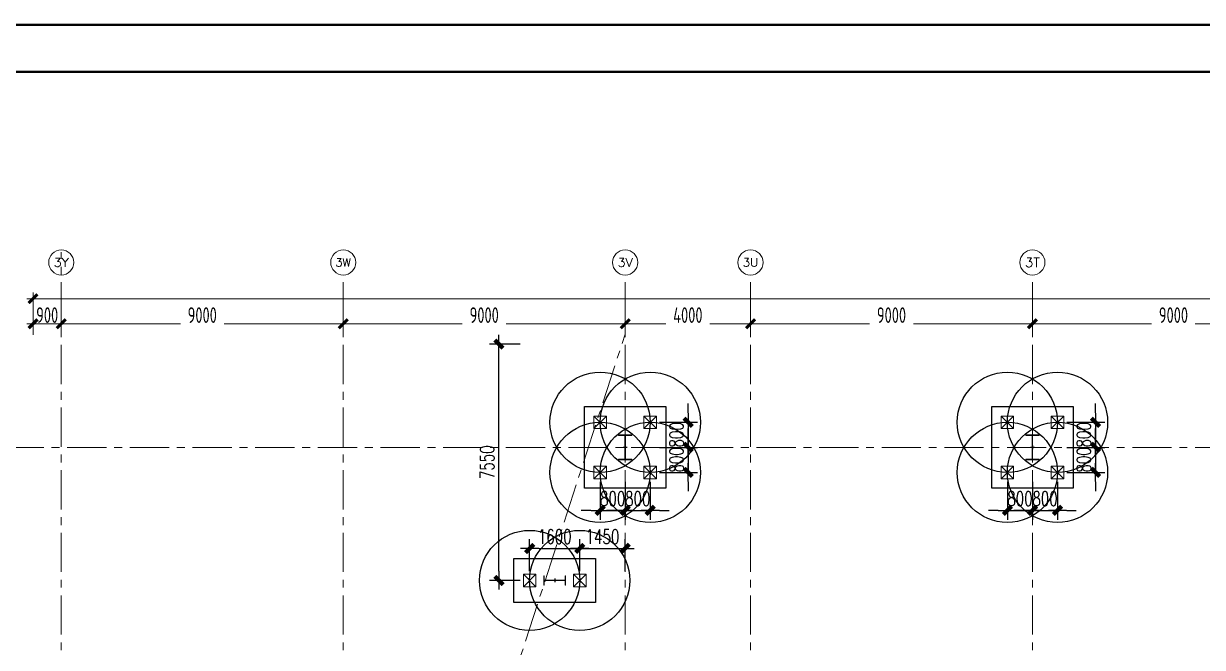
# Model space of a CAD drawing. Extents: x -1201378 to 2367219, y -619313 to 244905.
# Drawn here: x -868961 to -831333, y -189838 to -169915 of the extents above; entities that cross this region are included whole.
import ezdxf
from ezdxf.enums import TextEntityAlignment as Align

# ---------------------------------------------------------------- set-up
doc = ezdxf.new("R2010")
doc.units = 0
doc.header["$LTSCALE"] = 1000
doc.linetypes.add('CENTER', pattern=[2, 1.25, -0.25, 0.25, -0.25])
doc.layers.get('0').update_dxf_attribs({"linetype": 'CONTINUOUS'})
doc.layers.get('Defpoints').update_dxf_attribs({"linetype": 'CONTINUOUS'})
for name, color, linetype in [('0-cxFrame', 155, 'CONTINUOUS'), ('A-WINDOW', 140, 'CONTINUOUS'), ('S-DIMZ', 115, 'CONTINUOUS'), ('S-DOTE1', 140, 'CENTER'), ('S-HATCH1-W', 252, 'CONTINUOUS')]:
    doc.layers.add(name, color=color, linetype=linetype)
for name, color, linetype, lineweight in [('0-cxText', 131, 'CONTINUOUS', 25), ('S-axis', 111, 'CONTINUOUS', 0), ('S-col', 2, 'CONTINUOUS', 0), ('S-dote', 5, 'CENTER', 0), ('S-zhuang', 1, 'CONTINUOUS', 0)]:
    doc.layers.add(name, color=color, linetype=linetype, lineweight=lineweight)
doc.styles.add('_TCH_AXIS', font='COMPLEX', dxfattribs={"bigfont": 'GBCBIG'})
doc.styles.add('cx_tuming', font='simhei.ttf')
doc.styles.add('cx_tuqian1', font='')
doc.styles.add('SS1', font='tj-romans1.shx', dxfattribs={"width": 0.7, "bigfont": 'tj-hztxt1.shx'})
doc.styles.add('TSSD_Dimension', font='tssdeng.shx', dxfattribs={"width": 0.7, "bigfont": 'hztxt.shx'})
doc.styles.add('黑体', font='simhei.ttf', dxfattribs={"width": 0.8})
doc.styles.get('cx_tuqian1').set_extended_font_data('SimSun')
doc.dimstyles.new('S-150-ARCHI', dxfattribs={"dimscale": 150, "dimtxt": 3, "dimasz": 2, "dimexe": 2, "dimexo": 2, "dimgap": 1, "dimtad": 1, "dimdec": 0, "dimzin": 0, "dimdsep": 46, "dimtxsty": 'SS1', "dimblk1": 'TT', "dimblk2": 'TT', "dimsah": 1, "dimcen": 1, "dimclrd": 256, "dimclre": 256, "dimclrt": 256, "dimadec": 0, "dimazin": 0, "dimtfac": 1, "dimtdec": 0, "dimtix": 1, "dimtmove": 2, "dimatfit": 0, "dimldrblk": 'TT', "dimfxl": 2, "dimtolj": 1, "dimtzin": 0, "dimarcsym": 0})
doc.dimstyles.new('TSSD_200_200', dxfattribs={"dimtxt": 500, "dimasz": 200, "dimexe": 200, "dimexo": 500, "dimgap": 200, "dimtad": 1, "dimdec": 0, "dimzin": 0, "dimdsep": 46, "dimtxsty": 'TSSD_Dimension', "dimblk": 'ARCHTICK', "dimcen": 0, "dimdle": 200, "dimclrt": 7, "dimadec": 0, "dimazin": 0, "dimtfac": 1, "dimtdec": 0, "dimtix": 1, "dimtmove": 2, "dimatfit": 3, "dimfxl": 1, "dimtolj": 1, "dimtzin": 0, "dimarcsym": 0})

# ---------------------------------------------------------------- blocks, each defined once
blk = doc.blocks.new('w42343243')
at = {"layer": 'S-col'}
blk.add_lwpolyline([(-165069, 621020), (-164639, 621020), (-164639, 621002), (-164848, 621002), (-164848, 620238), (-164639, 620238), (-164639, 620220), (-165069, 620220), (-165069, 620238), (-164860, 620238), (-164860, 621002), (-165069, 621002)], close=True, dxfattribs=at)
blk = doc.blocks.new('42343')
at = {"layer": 'A-WINDOW'}
for p in [(-130000, 100), (-117000, 100)]:
    blk.add_blockref('w42343243', p, dxfattribs=at)
blk = doc.blocks.new('_ArchTick')
at = {"color": 0, "linetype": 'ByBlock', "const_width": 0.5}
blk.add_lwpolyline([(-0.71, -0.71), (0.71, 0.71)], dxfattribs=at)
blk = doc.blocks.new('*D460')
at = {"layer": 'Defpoints', "color": 0, "transparency": 16777216}
for p in [(-267758, -279500), (-268658, -280358), (-267758, -280358)]:
    blk.add_point(p, dxfattribs=at)
at = {"layer": 'S-axis', "color": 0, "lineweight": -2, "transparency": 16777216}
for p, q in [((-268858, -279500), (-267558, -279500)), ((-268658, -279858), (-268658, -279300)), ((-267758, -279858), (-267758, -279300))]:
    blk.add_line(p, q, dxfattribs=at)
at = {"layer": 'S-axis', "color": 0, "lineweight": -2, "transparency": 16777216, "xscale": 200, "yscale": 200, "zscale": 200, "rotation": 180}
blk.add_blockref('_ArchTick', (-268658, -279500), dxfattribs=at)
at = {"layer": 'S-axis', "color": 0, "lineweight": -2, "transparency": 16777216, "xscale": 200, "yscale": 200, "zscale": 200}
blk.add_blockref('_ArchTick', (-267758, -279500), dxfattribs=at)
at = {"layer": 'S-axis', "color": 7, "transparency": 16777216, "insert": (-268208, -279225), "char_height": 500, "attachment_point": 5, "style": 'TSSD_Dimension'}
blk.add_mtext('\\A1;900', dxfattribs=at)
blk = doc.blocks.new('*D461')
at = {"layer": 'Defpoints', "color": 0, "transparency": 16777216}
for p in [(-258758, -279500), (-267758, -280358), (-258758, -280358)]:
    blk.add_point(p, dxfattribs=at)
at = {"layer": 'S-axis', "color": 0, "lineweight": -2, "transparency": 16777216}
for p, q in [((-267958, -279500), (-263957, -279500)), ((-267758, -279858), (-267758, -279300)), ((-258558, -279500), (-262560, -279500)), ((-258758, -279858), (-258758, -279300))]:
    blk.add_line(p, q, dxfattribs=at)
at = {"layer": 'S-axis', "color": 0, "lineweight": -2, "transparency": 16777216, "xscale": 200, "yscale": 200, "zscale": 200, "rotation": 180}
blk.add_blockref('_ArchTick', (-267758, -279500), dxfattribs=at)
at = {"layer": 'S-axis', "color": 0, "lineweight": -2, "transparency": 16777216, "xscale": 200, "yscale": 200, "zscale": 200}
blk.add_blockref('_ArchTick', (-258758, -279500), dxfattribs=at)
at = {"layer": 'S-axis', "color": 7, "transparency": 16777216, "insert": (-263258, -279225), "char_height": 500, "attachment_point": 5, "style": 'TSSD_Dimension'}
blk.add_mtext('\\A1;9000', dxfattribs=at)
blk = doc.blocks.new('*D462')
at = {"layer": 'Defpoints', "color": 0, "transparency": 16777216}
for p in [(-249758, -279500), (-258758, -280358), (-249758, -280358)]:
    blk.add_point(p, dxfattribs=at)
at = {"layer": 'S-axis', "color": 0, "lineweight": -2, "transparency": 16777216}
for p, q in [((-258958, -279500), (-254957, -279500)), ((-258758, -279858), (-258758, -279300)), ((-249558, -279500), (-253560, -279500)), ((-249758, -279858), (-249758, -279300))]:
    blk.add_line(p, q, dxfattribs=at)
at = {"layer": 'S-axis', "color": 0, "lineweight": -2, "transparency": 16777216, "xscale": 200, "yscale": 200, "zscale": 200, "rotation": 180}
blk.add_blockref('_ArchTick', (-258758, -279500), dxfattribs=at)
at = {"layer": 'S-axis', "color": 0, "lineweight": -2, "transparency": 16777216, "xscale": 200, "yscale": 200, "zscale": 200}
blk.add_blockref('_ArchTick', (-249758, -279500), dxfattribs=at)
at = {"layer": 'S-axis', "color": 7, "transparency": 16777216, "insert": (-254258, -279225), "char_height": 500, "attachment_point": 5, "style": 'TSSD_Dimension'}
blk.add_mtext('\\A1;9000', dxfattribs=at)
blk = doc.blocks.new('*D463')
at = {"layer": 'Defpoints', "color": 0, "transparency": 16777216}
for p in [(-245758, -279500), (-249758, -280358), (-245758, -280358)]:
    blk.add_point(p, dxfattribs=at)
at = {"layer": 'S-axis', "color": 0, "lineweight": -2, "transparency": 16777216}
for p, q in [((-249958, -279500), (-248457, -279500)), ((-249758, -279858), (-249758, -279300)), ((-245558, -279500), (-247060, -279500)), ((-245758, -279858), (-245758, -279300))]:
    blk.add_line(p, q, dxfattribs=at)
at = {"layer": 'S-axis', "color": 0, "lineweight": -2, "transparency": 16777216, "xscale": 200, "yscale": 200, "zscale": 200, "rotation": 180}
blk.add_blockref('_ArchTick', (-249758, -279500), dxfattribs=at)
at = {"layer": 'S-axis', "color": 0, "lineweight": -2, "transparency": 16777216, "xscale": 200, "yscale": 200, "zscale": 200}
blk.add_blockref('_ArchTick', (-245758, -279500), dxfattribs=at)
at = {"layer": 'S-axis', "color": 7, "transparency": 16777216, "insert": (-247758, -279225), "char_height": 500, "attachment_point": 5, "style": 'TSSD_Dimension'}
blk.add_mtext('\\A1;4000', dxfattribs=at)
blk = doc.blocks.new('*D464')
at = {"layer": 'Defpoints', "color": 0, "transparency": 16777216}
for p in [(-236758, -279500), (-245758, -280358), (-236758, -280358)]:
    blk.add_point(p, dxfattribs=at)
at = {"layer": 'S-axis', "color": 0, "lineweight": -2, "transparency": 16777216}
for p, q in [((-245958, -279500), (-241957, -279500)), ((-245758, -279858), (-245758, -279300)), ((-236558, -279500), (-240560, -279500)), ((-236758, -279858), (-236758, -279300))]:
    blk.add_line(p, q, dxfattribs=at)
at = {"layer": 'S-axis', "color": 0, "lineweight": -2, "transparency": 16777216, "xscale": 200, "yscale": 200, "zscale": 200, "rotation": 180}
blk.add_blockref('_ArchTick', (-245758, -279500), dxfattribs=at)
at = {"layer": 'S-axis', "color": 0, "lineweight": -2, "transparency": 16777216, "xscale": 200, "yscale": 200, "zscale": 200}
blk.add_blockref('_ArchTick', (-236758, -279500), dxfattribs=at)
at = {"layer": 'S-axis', "color": 7, "transparency": 16777216, "insert": (-241258, -279225), "char_height": 500, "attachment_point": 5, "style": 'TSSD_Dimension'}
blk.add_mtext('\\A1;9000', dxfattribs=at)
blk = doc.blocks.new('*D465')
at = {"layer": 'Defpoints', "color": 0, "transparency": 16777216}
for p in [(-227758, -279500), (-236758, -280358), (-227758, -280358)]:
    blk.add_point(p, dxfattribs=at)
at = {"layer": 'S-axis', "color": 0, "lineweight": -2, "transparency": 16777216}
for p, q in [((-236958, -279500), (-232957, -279500)), ((-236758, -279858), (-236758, -279300)), ((-227558, -279500), (-231560, -279500)), ((-227758, -279858), (-227758, -279300))]:
    blk.add_line(p, q, dxfattribs=at)
at = {"layer": 'S-axis', "color": 0, "lineweight": -2, "transparency": 16777216, "xscale": 200, "yscale": 200, "zscale": 200, "rotation": 180}
blk.add_blockref('_ArchTick', (-236758, -279500), dxfattribs=at)
at = {"layer": 'S-axis', "color": 0, "lineweight": -2, "transparency": 16777216, "xscale": 200, "yscale": 200, "zscale": 200}
blk.add_blockref('_ArchTick', (-227758, -279500), dxfattribs=at)
at = {"layer": 'S-axis', "color": 7, "transparency": 16777216, "insert": (-232258, -279225), "char_height": 500, "attachment_point": 5, "style": 'TSSD_Dimension'}
blk.add_mtext('\\A1;9000', dxfattribs=at)
blk = doc.blocks.new('*D483')
at = {"layer": 'Defpoints', "color": 0, "transparency": 16777216}
for p in [(-82958, -278700), (-268658, -280258), (-82958, -280258)]:
    blk.add_point(p, dxfattribs=at)
at = {"layer": 'S-axis', "color": 0, "lineweight": -2, "transparency": 16777216}
for p, q in [((-268858, -278700), (-176749, -278700)), ((-268658, -279758), (-268658, -278500)), ((-82758, -278700), (-174868, -278700)), ((-82958, -279758), (-82958, -278500))]:
    blk.add_line(p, q, dxfattribs=at)
at = {"layer": 'S-axis', "color": 0, "lineweight": -2, "transparency": 16777216, "xscale": 200, "yscale": 200, "zscale": 200, "rotation": 180}
blk.add_blockref('_ArchTick', (-268658, -278700), dxfattribs=at)
at = {"layer": 'S-axis', "color": 0, "lineweight": -2, "transparency": 16777216, "xscale": 200, "yscale": 200, "zscale": 200}
blk.add_blockref('_ArchTick', (-82958, -278700), dxfattribs=at)
at = {"layer": 'S-axis', "color": 7, "transparency": 16777216, "insert": (-175808, -278425), "char_height": 500, "attachment_point": 5, "style": 'TSSD_Dimension'}
blk.add_mtext('\\A1;185700', dxfattribs=at)
blk = doc.blocks.new('TK22.A0 L(Dragon)')
at = {"layer": '0-cxFrame', "color": 7, "const_width": 0.5}
blk.add_lwpolyline([(0, 0), (-1486, 0), (-1486, 841), (0, 841)], close=True, dxfattribs=at)
at = {"layer": '0-cxFrame', "const_width": 0.5}
blk.add_lwpolyline([(-80, 10), (-1466, 10), (-1466, 831), (-80, 831)], close=True, dxfattribs=at)
at = {"style": '黑体', "flags": 4}
blk.add_attdef('图幅', text='', height=3.3, dxfattribs=at).set_placement((-40, 3), align=Align.RIGHT)
at = {"layer": '0-cxText', "flags": 4}
for tag, height, style, p in [('建设单位', 3.5, 'cx_tuming', (-45, 240)), ('项目名称', 3.5, 'cx_tuming', (-45, 210)), ('子项名称', 3.5, 'cx_tuming', (-45, 180)), ('工程编号', 3.3, 'cx_tuqian1', (-35, 165)), ('图名1', 3.5, 'cx_tuming', (-45, 87)), ('图名2', 3.5, 'cx_tuming', (-45, 79)), ('图名3', 3.5, 'cx_tuming', (-45, 71)), ('出图日期', 3.3, 'cx_tuqian1', (-39, 60)), ('专业', 3.3, 'cx_tuqian1', (-55, 52)), ('图号', 3.3, 'cx_tuqian1', (-55, 44)), ('版次', 3.3, 'cx_tuqian1', (-20, 44))]:
    blk.add_attdef(tag, text='', height=height, dxfattribs=dict(at, style=style)).set_placement(p, align=Align.MIDDLE)
at = {"layer": 'Defpoints', "color": 6, "flags": 4}
for tag, height, style, p in [('tufu', 3.3, '黑体', (-12, 12)), ('dwfname', 4, 'cx_tuqian1', (-80, 3))]:
    blk.add_attdef(tag, text='', height=height, dxfattribs=dict(at, style=style)).set_placement(p, align=Align.RIGHT)
blk = doc.blocks.new('nt66')
at = {"layer": 'S-col'}
blk.add_lwpolyline([(-195790, 766820), (-195490, 766820), (-195490, 766808), (-195636, 766808), (-195636, 766132), (-195490, 766132), (-195490, 766120), (-195790, 766120), (-195790, 766132), (-195644, 766132), (-195644, 766808), (-195790, 766808)], close=True, dxfattribs=at)
blk = doc.blocks.new('S-ZHUANG-400')
at = {"layer": 'S-zhuang'}
for p, q in [((200, -200), (-200, 200)), ((-200, -200), (200, 200))]:
    blk.add_line(p, q, dxfattribs=at)
blk.add_lwpolyline([(-200, 200), (200, 200), (200, -200), (-200, -200)], close=True, dxfattribs=at)
blk = doc.blocks.new('CT4')
at = {"layer": 'Defpoints'}
for centre in [(-100831, -168442), (-99231, -168442), (-100831, -170042), (-99231, -170042)]:
    blk.add_circle(centre, 1600, dxfattribs=at)
at = {"layer": 'S-DOTE1', "ltscale": 0.25}
for p, q in [((-99971, -169242), (-100091, -169242)), ((-100031, -169182), (-100031, -169302))]:
    blk.add_line(p, q, dxfattribs=at)
at = {"layer": 'S-HATCH1-W'}
blk.add_lwpolyline([(-101331, -170542), (-101331, -167942), (-98731, -167942), (-98731, -170542)], close=True, dxfattribs=at)
at = {"layer": 'S-zhuang', "rotation": 90.00000000000001}
for p in [(-100831, -168442), (-99231, -168442), (-100831, -170042), (-99231, -170042)]:
    blk.add_blockref('S-ZHUANG-400', p, dxfattribs=at)
blk = doc.blocks.new('CT2')
at = {"layer": 'Defpoints'}
for centre in [(-193625, -186366), (-193625, -187966)]:
    blk.add_circle(centre, 1600, dxfattribs=at)
at = {"layer": 'S-DOTE1', "ltscale": 0.25}
for p, q in [((-193565, -187166), (-193685, -187166)), ((-193625, -187226), (-193625, -187106))]:
    blk.add_line(p, q, dxfattribs=at)
at = {"layer": 'S-HATCH1-W'}
blk.add_lwpolyline([(-194325, -185866), (-192925, -185866), (-192925, -188466), (-194325, -188466)], close=True, dxfattribs=at)
at = {"layer": 'S-zhuang'}
for p in [(-193625, -186366), (-193625, -187966)]:
    blk.add_blockref('S-ZHUANG-400', p, dxfattribs=at)
blk = doc.blocks.new('TT')
blk.add_line((-0.97, 0), (0.97, 0))
at = {"const_width": 0.45}
blk.add_lwpolyline([(-0.44, -0.44), (0.44, 0.44)], dxfattribs=at)
blk = doc.blocks.new('*D820')
at = {"layer": 'Defpoints', "color": 0, "transparency": 16777216}
for p in [(-837558, -184248), (-836758, -184248), (-836758, -185461)]:
    blk.add_point(p, dxfattribs=at)
at = {"layer": 'S-DIMZ', "lineweight": -2, "transparency": 16777216}
for p, q in [((-837558, -184548), (-837558, -185761)), ((-836758, -184548), (-836758, -185761)), ((-837858, -185461), (-838158, -185461)), ((-837558, -185461), (-836758, -185461)), ((-836458, -185461), (-836158, -185461))]:
    blk.add_line(p, q, dxfattribs=at)
at = {"layer": 'S-DIMZ', "lineweight": -2, "transparency": 16777216, "xscale": 300, "yscale": 300, "zscale": 300}
blk.add_blockref('TT', (-837558, -185461), dxfattribs=at)
at = {"layer": 'S-DIMZ', "lineweight": -2, "transparency": 16777216, "xscale": 300, "yscale": 300, "zscale": 300, "rotation": 180}
blk.add_blockref('TT', (-836758, -185461), dxfattribs=at)
at = {"layer": 'S-DIMZ', "transparency": 16777216, "insert": (-837158, -185086), "char_height": 450, "attachment_point": 5, "style": 'SS1'}
blk.add_mtext('\\A1;800', dxfattribs=at)
blk = doc.blocks.new('*D821')
at = {"layer": 'Defpoints', "color": 0, "transparency": 16777216}
for p in [(-836758, -184248), (-835958, -184248), (-835958, -185461)]:
    blk.add_point(p, dxfattribs=at)
at = {"layer": 'S-DIMZ', "lineweight": -2, "transparency": 16777216}
for p, q in [((-836758, -184548), (-836758, -185761)), ((-835958, -184548), (-835958, -185761)), ((-837058, -185461), (-837358, -185461)), ((-836758, -185461), (-835958, -185461)), ((-835658, -185461), (-835358, -185461))]:
    blk.add_line(p, q, dxfattribs=at)
at = {"layer": 'S-DIMZ', "lineweight": -2, "transparency": 16777216, "xscale": 300, "yscale": 300, "zscale": 300}
blk.add_blockref('TT', (-836758, -185461), dxfattribs=at)
at = {"layer": 'S-DIMZ', "lineweight": -2, "transparency": 16777216, "xscale": 300, "yscale": 300, "zscale": 300, "rotation": 180}
blk.add_blockref('TT', (-835958, -185461), dxfattribs=at)
at = {"layer": 'S-DIMZ', "transparency": 16777216, "insert": (-836358, -185086), "char_height": 450, "attachment_point": 5, "style": 'SS1'}
blk.add_mtext('\\A1;800', dxfattribs=at)
blk = doc.blocks.new('*D822')
at = {"layer": 'Defpoints', "color": 0, "transparency": 16777216}
for p in [(-835958, -182648), (-835958, -183448), (-834746, -183448)]:
    blk.add_point(p, dxfattribs=at)
at = {"layer": 'S-DIMZ', "lineweight": -2, "transparency": 16777216}
for p, q in [((-834746, -182348), (-834746, -182048)), ((-835658, -182648), (-834446, -182648)), ((-834746, -182648), (-834746, -183448)), ((-835658, -183448), (-834446, -183448)), ((-834746, -183748), (-834746, -184048))]:
    blk.add_line(p, q, dxfattribs=at)
at = {"layer": 'S-DIMZ', "lineweight": -2, "transparency": 16777216, "xscale": 300, "yscale": 300, "zscale": 300}
for p, rotation in [((-834746, -182648), 270), ((-834746, -183448), 90)]:
    blk.add_blockref('TT', p, dxfattribs=dict(at, rotation=rotation))
at = {"layer": 'S-DIMZ', "transparency": 16777216, "insert": (-835121, -183048), "char_height": 450, "attachment_point": 5, "rotation": 90, "style": 'SS1'}
blk.add_mtext('\\A1;800', dxfattribs=at)
blk = doc.blocks.new('*D823')
at = {"layer": 'Defpoints', "color": 0, "transparency": 16777216}
for p in [(-835958, -183448), (-835958, -184248), (-834746, -184248)]:
    blk.add_point(p, dxfattribs=at)
at = {"layer": 'S-DIMZ', "lineweight": -2, "transparency": 16777216}
for p, q in [((-834746, -183148), (-834746, -182848)), ((-835658, -183448), (-834446, -183448)), ((-834746, -183448), (-834746, -184248)), ((-835658, -184248), (-834446, -184248)), ((-834746, -184548), (-834746, -184848))]:
    blk.add_line(p, q, dxfattribs=at)
at = {"layer": 'S-DIMZ', "lineweight": -2, "transparency": 16777216, "xscale": 300, "yscale": 300, "zscale": 300}
for p, rotation in [((-834746, -183448), 270), ((-834746, -184248), 90)]:
    blk.add_blockref('TT', p, dxfattribs=dict(at, rotation=rotation))
at = {"layer": 'S-DIMZ', "transparency": 16777216, "insert": (-835121, -183848), "char_height": 450, "attachment_point": 5, "rotation": 90, "style": 'SS1'}
blk.add_mtext('\\A1;800', dxfattribs=at)
blk = doc.blocks.new('*D824')
at = {"layer": 'Defpoints', "color": 0, "transparency": 16777216}
for p in [(-850558, -184248), (-849758, -184248), (-849758, -185461)]:
    blk.add_point(p, dxfattribs=at)
at = {"layer": 'S-DIMZ', "lineweight": -2, "transparency": 16777216}
for p, q in [((-850558, -184548), (-850558, -185761)), ((-849758, -184548), (-849758, -185761)), ((-850858, -185461), (-851158, -185461)), ((-850558, -185461), (-849758, -185461)), ((-849458, -185461), (-849158, -185461))]:
    blk.add_line(p, q, dxfattribs=at)
at = {"layer": 'S-DIMZ', "lineweight": -2, "transparency": 16777216, "xscale": 300, "yscale": 300, "zscale": 300}
blk.add_blockref('TT', (-850558, -185461), dxfattribs=at)
at = {"layer": 'S-DIMZ', "lineweight": -2, "transparency": 16777216, "xscale": 300, "yscale": 300, "zscale": 300, "rotation": 180}
blk.add_blockref('TT', (-849758, -185461), dxfattribs=at)
at = {"layer": 'S-DIMZ', "transparency": 16777216, "insert": (-850158, -185086), "char_height": 450, "attachment_point": 5, "style": 'SS1'}
blk.add_mtext('\\A1;800', dxfattribs=at)
blk = doc.blocks.new('*D825')
at = {"layer": 'Defpoints', "color": 0, "transparency": 16777216}
for p in [(-849758, -184248), (-848958, -184248), (-848958, -185461)]:
    blk.add_point(p, dxfattribs=at)
at = {"layer": 'S-DIMZ', "lineweight": -2, "transparency": 16777216}
for p, q in [((-849758, -184548), (-849758, -185761)), ((-848958, -184548), (-848958, -185761)), ((-850058, -185461), (-850358, -185461)), ((-849758, -185461), (-848958, -185461)), ((-848658, -185461), (-848358, -185461))]:
    blk.add_line(p, q, dxfattribs=at)
at = {"layer": 'S-DIMZ', "lineweight": -2, "transparency": 16777216, "xscale": 300, "yscale": 300, "zscale": 300}
blk.add_blockref('TT', (-849758, -185461), dxfattribs=at)
at = {"layer": 'S-DIMZ', "lineweight": -2, "transparency": 16777216, "xscale": 300, "yscale": 300, "zscale": 300, "rotation": 180}
blk.add_blockref('TT', (-848958, -185461), dxfattribs=at)
at = {"layer": 'S-DIMZ', "transparency": 16777216, "insert": (-849358, -185086), "char_height": 450, "attachment_point": 5, "style": 'SS1'}
blk.add_mtext('\\A1;800', dxfattribs=at)
blk = doc.blocks.new('*D826')
at = {"layer": 'Defpoints', "color": 0, "transparency": 16777216}
for p in [(-848958, -182648), (-848958, -183448), (-847746, -183448)]:
    blk.add_point(p, dxfattribs=at)
at = {"layer": 'S-DIMZ', "lineweight": -2, "transparency": 16777216}
for p, q in [((-847746, -182348), (-847746, -182048)), ((-848658, -182648), (-847446, -182648)), ((-847746, -182648), (-847746, -183448)), ((-848658, -183448), (-847446, -183448)), ((-847746, -183748), (-847746, -184048))]:
    blk.add_line(p, q, dxfattribs=at)
at = {"layer": 'S-DIMZ', "lineweight": -2, "transparency": 16777216, "xscale": 300, "yscale": 300, "zscale": 300}
for p, rotation in [((-847746, -182648), 270), ((-847746, -183448), 90)]:
    blk.add_blockref('TT', p, dxfattribs=dict(at, rotation=rotation))
at = {"layer": 'S-DIMZ', "transparency": 16777216, "insert": (-848121, -183048), "char_height": 450, "attachment_point": 5, "rotation": 90, "style": 'SS1'}
blk.add_mtext('\\A1;800', dxfattribs=at)
blk = doc.blocks.new('*D827')
at = {"layer": 'Defpoints', "color": 0, "transparency": 16777216}
for p in [(-848958, -183448), (-848958, -184248), (-847746, -184248)]:
    blk.add_point(p, dxfattribs=at)
at = {"layer": 'S-DIMZ', "lineweight": -2, "transparency": 16777216}
for p, q in [((-847746, -183148), (-847746, -182848)), ((-848658, -183448), (-847446, -183448)), ((-847746, -183448), (-847746, -184248)), ((-848658, -184248), (-847446, -184248)), ((-847746, -184548), (-847746, -184848))]:
    blk.add_line(p, q, dxfattribs=at)
at = {"layer": 'S-DIMZ', "lineweight": -2, "transparency": 16777216, "xscale": 300, "yscale": 300, "zscale": 300}
for p, rotation in [((-847746, -183448), 270), ((-847746, -184248), 90)]:
    blk.add_blockref('TT', p, dxfattribs=dict(at, rotation=rotation))
at = {"layer": 'S-DIMZ', "transparency": 16777216, "insert": (-848121, -183848), "char_height": 450, "attachment_point": 5, "rotation": 90, "style": 'SS1'}
blk.add_mtext('\\A1;800', dxfattribs=at)
blk = doc.blocks.new('*D902')
at = {"layer": 'Defpoints', "color": 0, "transparency": 16777216}
for p in [(-851208, -186675), (-852808, -187698), (-851208, -187698)]:
    blk.add_point(p, dxfattribs=at)
at = {"layer": 'S-DIMZ', "lineweight": -2, "transparency": 16777216}
for p, q in [((-852808, -187398), (-852808, -186375)), ((-851208, -187398), (-851208, -186375)), ((-852508, -186675), (-851508, -186675))]:
    blk.add_line(p, q, dxfattribs=at)
at = {"layer": 'S-DIMZ', "lineweight": -2, "transparency": 16777216, "xscale": 300, "yscale": 300, "zscale": 300, "rotation": 180}
blk.add_blockref('TT', (-852808, -186675), dxfattribs=at)
at = {"layer": 'S-DIMZ', "lineweight": -2, "transparency": 16777216, "xscale": 300, "yscale": 300, "zscale": 300}
blk.add_blockref('TT', (-851208, -186675), dxfattribs=at)
at = {"layer": 'S-DIMZ', "transparency": 16777216, "insert": (-852008, -186300), "char_height": 450, "attachment_point": 5, "style": 'SS1'}
blk.add_mtext('\\A1;1600', dxfattribs=at)
blk = doc.blocks.new('*D913')
at = {"layer": 'Defpoints', "color": 0, "transparency": 16777216}
for p in [(-853787, -180148), (-852808, -180148), (-852808, -187698)]:
    blk.add_point(p, dxfattribs=at)
at = {"layer": 'S-DIMZ', "lineweight": -2, "transparency": 16777216}
for p, q in [((-853108, -180148), (-854087, -180148)), ((-853787, -187398), (-853787, -180448)), ((-853108, -187698), (-854087, -187698))]:
    blk.add_line(p, q, dxfattribs=at)
at = {"layer": 'S-DIMZ', "lineweight": -2, "transparency": 16777216, "xscale": 300, "yscale": 300, "zscale": 300}
for p, rotation in [((-853787, -180148), 90), ((-853787, -187698), 270)]:
    blk.add_blockref('TT', p, dxfattribs=dict(at, rotation=rotation))
at = {"layer": 'S-DIMZ', "transparency": 16777216, "insert": (-854162, -183923), "char_height": 450, "attachment_point": 5, "rotation": 90, "style": 'SS1'}
blk.add_mtext('\\A1;7550', dxfattribs=at)
blk = doc.blocks.new('*D2921')
at = {"layer": 'Defpoints', "color": 0, "transparency": 16777216}
for p in [(-849758, -186675), (-851208, -187698), (-849758, -187698)]:
    blk.add_point(p, dxfattribs=at)
at = {"layer": 'S-DIMZ', "lineweight": -2, "transparency": 16777216}
for p, q in [((-851208, -187398), (-851208, -186375)), ((-849758, -187398), (-849758, -186375)), ((-850908, -186675), (-850058, -186675))]:
    blk.add_line(p, q, dxfattribs=at)
at = {"layer": 'S-DIMZ', "lineweight": -2, "transparency": 16777216, "xscale": 300, "yscale": 300, "zscale": 300, "rotation": 180}
blk.add_blockref('TT', (-851208, -186675), dxfattribs=at)
at = {"layer": 'S-DIMZ', "lineweight": -2, "transparency": 16777216, "xscale": 300, "yscale": 300, "zscale": 300}
blk.add_blockref('TT', (-849758, -186675), dxfattribs=at)
at = {"layer": 'S-DIMZ', "transparency": 16777216, "insert": (-850483, -186300), "char_height": 450, "attachment_point": 5, "style": 'SS1'}
blk.add_mtext('\\A1;1450', dxfattribs=at)
blk = doc.blocks.new('3#轴网')
at = {"layer": 'S-axis'}
for centre in [(-267758.5, -277544.2), (-258758.5, -277544.2), (-249758.5, -277544.2), (-245758.5, -277544.2), (-236758.5, -277544.2)]:
    blk.add_circle(centre, 400, dxfattribs=at)
at = {"layer": 'S-dote'}
for p, q in [((-267758.5, -363428.2), (-267758.5, -277213.2)), ((-258758.5, -363428.2), (-258758.5, -277944.2)), ((-249758.5, -363428.2), (-249758.5, -277944.2)), ((-245758.5, -363428.2), (-245758.5, -277948.2)), ((-236758.5, -363428.2), (-236758.5, -277948.2)), ((-78316.2, -283448.2), (-273210.6, -283448.2))]:
    blk.add_line(p, q, dxfattribs=at)
blk.add_lwpolyline([(-270224.1, -342906.2), (-249758.5, -279830.8)], dxfattribs=at)
at = {"layer": 'S-axis', "style": '_TCH_AXIS'}
for s, height, p, p2 in [('3Y', 270.86, (-268003.5, -277679.7), (-267513.4, -277679.7)), ('3W', 255.29, (-259007.7, -277671.9), (-258509.3, -277671.9)), ('3V', 276.42, (-250002, -277682.4), (-249515, -277682.4)), ('3U', 265.5, (-246005, -277677), (-245511.9, -277677)), ('3T', 294.28, (-236996.7, -277691.4), (-236520.2, -277691.4))]:
    blk.add_text(s, height=height, dxfattribs=at).set_placement(p, p2, align=Align.FIT)
at = {"layer": 'S-axis'}
for base, p1, p2, picture, middle in [((-82958.5, -278700.4), (-268658.5, -280258.4), (-82958.5, -280258.4), '*D483', (-175808.5, -278425.4)), ((-267758.5, -279500.4), (-268658.5, -280358.4), (-267758.5, -280358.4), '*D460', (-268208.5, -279225.4)), ((-258758.5, -279500.4), (-267758.5, -280358.4), (-258758.5, -280358.4), '*D461', (-263258.5, -279225.4)), ((-249758.5, -279500.4), (-258758.5, -280358.4), (-249758.5, -280358.4), '*D462', (-254258.5, -279225.4)), ((-245758.5, -279500.4), (-249758.5, -280358.4), (-245758.5, -280358.4), '*D463', (-247758.5, -279225.4)), ((-236758.5, -279500.4), (-245758.5, -280358.4), (-236758.5, -280358.4), '*D464', (-241258.5, -279225.4)), ((-227758.5, -279500.4), (-236758.5, -280358.4), (-227758.5, -280358.4), '*D465', (-232258.5, -279225.4))]:
    dim = blk.add_linear_dim(base=base, p1=p1, p2=p2, angle=0, dimstyle='TSSD_200_200', dxfattribs=at)
    dim.commit()
    dim.dimension.update_dxf_attribs({"geometry": picture, "text_midpoint": middle, "dimtype": 161})

msp = doc.modelspace()

# ---------------------------------------------------------------- block references
at = {"layer": '0-cxFrame', "xscale": 150, "yscale": 150, "zscale": 150}
msp.add_blockref('TK22.A0 L(Dragon)', (-664991.7, -296102.2), dxfattribs=at)
at = {"layer": 'S-axis'}
msp.add_blockref('3#轴网', (-600000, 100000), dxfattribs=at)
at = {"layer": 'S-col'}
msp.add_blockref('42343', (-554904.3, -804168.2), dxfattribs=at)
at = {"layer": 'S-col', "rotation": 90}
msp.add_blockref('nt66', (-85538.5, 7941.8), dxfattribs=at)
at = {"layer": 'S-zhuang'}
for p in [(-749727.3, -14206.2), (-736727.3, -14206.2)]:
    msp.add_blockref('CT4', p, dxfattribs=at)
at = {"layer": 'S-zhuang', "rotation": 90}
msp.add_blockref('CT2', (-1039174.7, 5926.6), dxfattribs=at)

# ---------------------------------------------------------------- dimensions: what is measured, and where the dimension line sits
at = {"layer": 'S-DIMZ'}
dim = msp.add_linear_dim(base=(-853787.1, -180148.2), p1=(-852808.5, -187698.2), p2=(-852808.5, -180148.2), angle=90, dimstyle='S-150-ARCHI', dxfattribs=at)
dim.commit()
dim.dimension.update_dxf_attribs({"geometry": '*D913', "text_midpoint": (-854162.1, -183923.2)})
for base, p1, p2, picture, middle in [((-847746, -183448.2), (-848958.4, -182648.2), (-848958.4, -183448.2), '*D826', (-848121, -183048.2)), ((-834746, -183448.2), (-835958.4, -182648.2), (-835958.4, -183448.2), '*D822', (-835121, -183048.2)), ((-847746, -184248.2), (-848958.4, -183448.2), (-848958.4, -184248.2), '*D827', (-848121, -183848.2)), ((-834746, -184248.2), (-835958.4, -183448.2), (-835958.4, -184248.2), '*D823', (-835121, -183848.2))]:
    dim = msp.add_linear_dim(base=base, p1=p1, p2=p2, angle=270, dimstyle='S-150-ARCHI', override={"dimexo": 2}, dxfattribs=at)
    dim.commit()
    dim.dimension.update_dxf_attribs({"geometry": picture, "text_midpoint": middle})
for base, p1, p2, picture, middle in [((-849758.5, -185460.7), (-850558.4, -184248.2), (-849758.5, -184248.2), '*D824', (-850158.4, -185085.7)), ((-848958.4, -185460.7), (-849758.5, -184248.2), (-848958.4, -184248.2), '*D825', (-849358.4, -185085.7)), ((-836758.5, -185460.7), (-837558.4, -184248.2), (-836758.5, -184248.2), '*D820', (-837158.4, -185085.7)), ((-835958.4, -185460.7), (-836758.5, -184248.2), (-835958.4, -184248.2), '*D821', (-836358.4, -185085.7))]:
    dim = msp.add_linear_dim(base=base, p1=p1, p2=p2, dimstyle='S-150-ARCHI', override={"dimexo": 2}, dxfattribs=at)
    dim.commit()
    dim.dimension.update_dxf_attribs({"geometry": picture, "text_midpoint": middle})
for base, p1, p2, picture, middle in [((-851208.5, -186674.7), (-852808.5, -187698.2), (-851208.5, -187698.2), '*D902', (-852008.5, -186299.7)), ((-849758.5, -186674.7), (-851208.5, -187698.2), (-849758.5, -187698.2), '*D2921', (-850483.5, -186299.7))]:
    dim = msp.add_linear_dim(base=base, p1=p1, p2=p2, dimstyle='S-150-ARCHI', dxfattribs=at)
    dim.commit()
    dim.dimension.update_dxf_attribs({"geometry": picture, "text_midpoint": middle})

doc.saveas('drawing.dxf')
